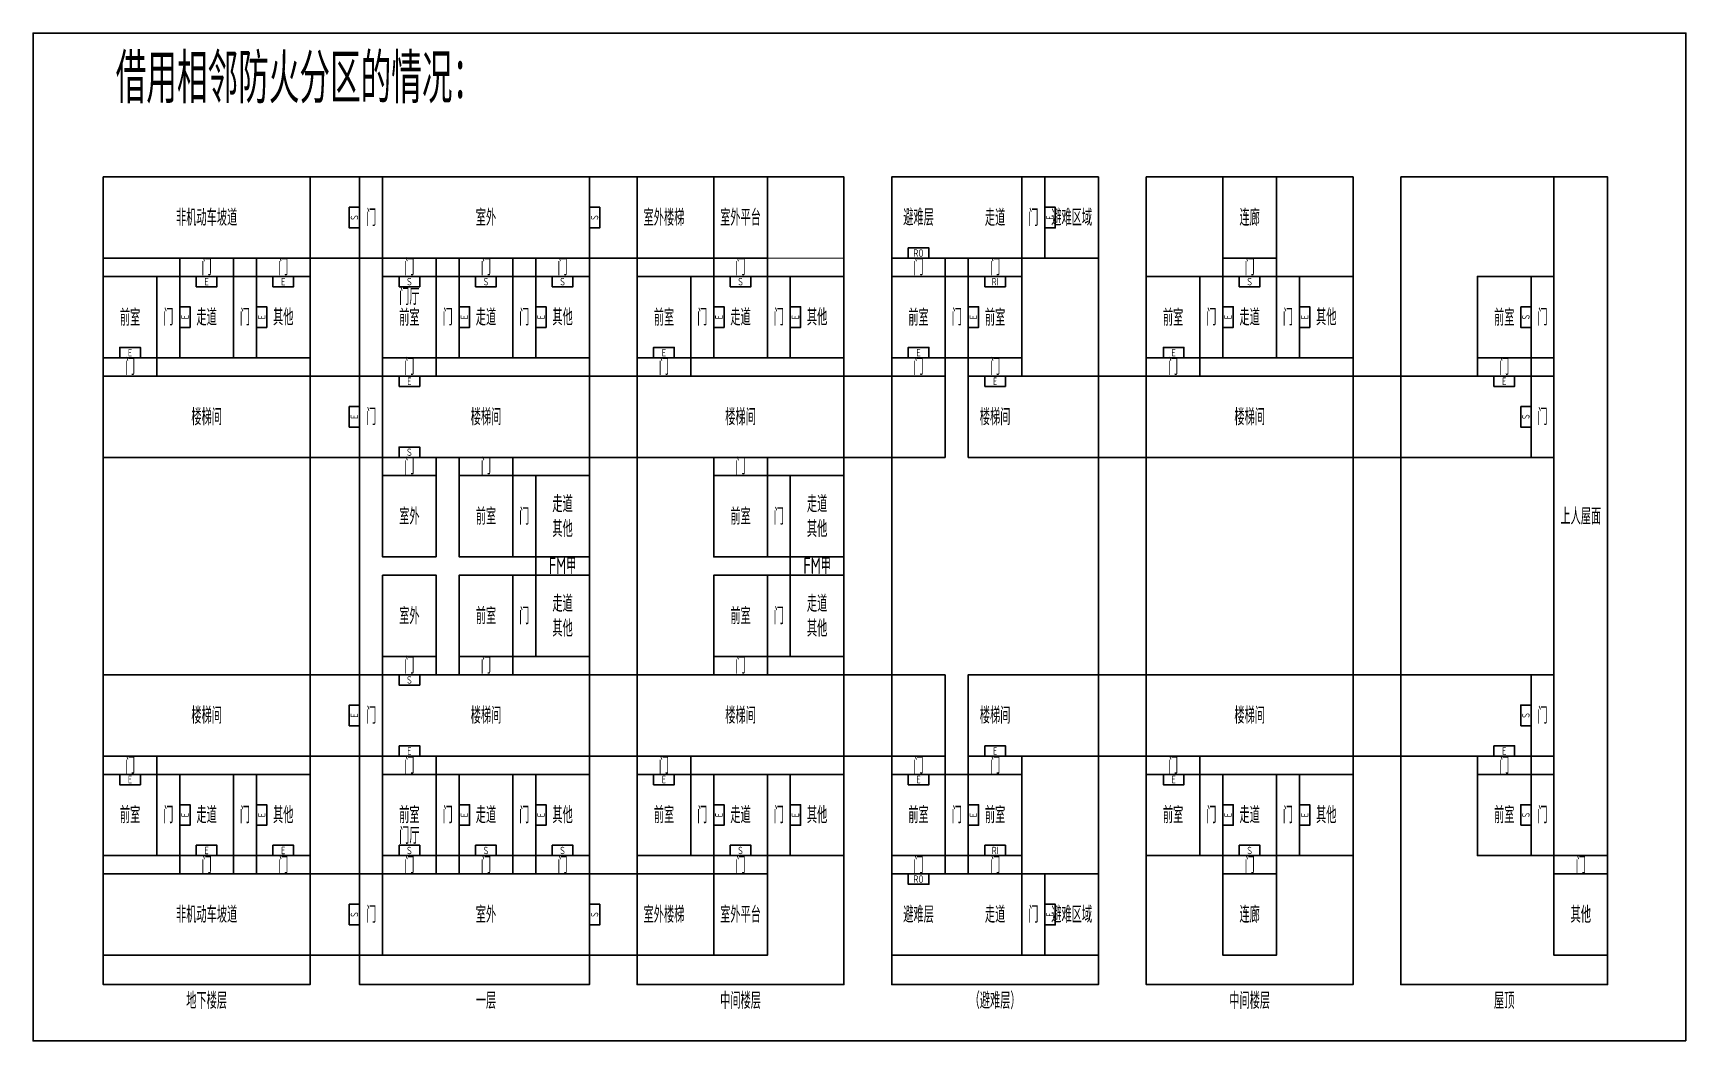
# Model space of a CAD drawing. Header units: millimetres. Extents: x -1582620 to 4754388, y -184455 to 3397362.
# Drawn here: x -1582620 to -1382620, y 501321 to 623321 of the extents above; entities that cross this region are included whole.
import ezdxf
from ezdxf.enums import TextEntityAlignment as Align

# ---------------------------------------------------------------- set-up
doc = ezdxf.new("R2010")
doc.units = ezdxf.units.MM
doc.header["$LTSCALE"] = 1000
doc.header["$MEASUREMENT"] = 0
doc.layers.add('AI-防火分区', color=1, linetype='Continuous', lineweight=20, plot=False)
for name, color, linetype in [('E-LITE-LITE', 3, 'Continuous'), ('E-UNIV-DIAG', 2, 'Continuous'), ('E-UNIV-EL', 140, 'Continuous'), ('E-UNIV-NOTE', 6, 'Continuous'), ('MJ', 211, 'Continuous'), ('房间框线', 30, 'Continuous'), ('门窗框线', 114, 'Continuous')]:
    doc.layers.add(name, color=color, linetype=linetype)
doc.styles.add('TH-STYLE3', font='tssdeng.shx', dxfattribs={"width": 0.65, "bigfont": 'tssdchn.shx'})

# ---------------------------------------------------------------- blocks, each defined once
blk = doc.blocks.new('E-BFEL102')
blk.add_lwpolyline([(-2.5, 1.25), (2.5, 1.25), (2.5, -1.25), (-2.5, -1.25)], close=True)
at = {"layer": 'E-UNIV-EL', "style": 'TH-STYLE3', "width": 0.7}
blk.add_attdef('T', text='', height=1.8, dxfattribs=at).set_placement((0, 0), align=Align.MIDDLE)
blk = doc.blocks.new('E-BFEL100')
blk.add_lwpolyline([(-2.5, 1.25), (2.5, 1.25), (2.5, -1.25), (-2.5, -1.25)], close=True)
at = {"layer": 'E-UNIV-EL', "style": 'TH-STYLE3', "width": 0.7}
blk.add_attdef('T', text='', height=1.8, dxfattribs=at).set_placement((0, 0), align=Align.MIDDLE)
blk = doc.blocks.new('E-BFEL120')
blk.add_lwpolyline([(-2.5, 1.25), (2.5, 1.25), (2.5, -1.25), (-2.5, -1.25)], close=True)
at = {"layer": 'E-UNIV-EL', "style": 'TH-STYLE3', "width": 0.7}
blk.add_attdef('T', text='', height=1.8, dxfattribs=at).set_placement((0, 0), align=Align.MIDDLE)
blk = doc.blocks.new('E-BFEL122')
blk.add_lwpolyline([(-2.5, 1.25), (2.5, 1.25), (2.5, -1.25), (-2.5, -1.25)], close=True)
at = {"layer": 'E-UNIV-EL', "style": 'TH-STYLE3', "width": 0.7}
blk.add_attdef('T', text='', height=1.8, dxfattribs=at).set_placement((0, 0), align=Align.MIDDLE)

msp = doc.modelspace()

# ---------------------------------------------------------------- linework, layer by layer
at = {"layer": 'AI-防火分区', "const_width": 100, "elevation": 0}
for points in [[(-1515305.06, 596064.38), (-1540327.46, 596064.38), (-1540327.46, 571959.83), (-1531060.2, 571959.83), (-1531060.2, 559907.56), (-1515305.06, 559907.56)], [(-1509525.68, 596064.38), (-1484503.28, 596064.38), (-1484503.28, 571959.83), (-1509525.68, 571959.83)], [(-1515305.06, 521539.8), (-1540327.46, 521539.8), (-1540327.46, 545644.34), (-1531060.2, 545644.34), (-1531060.2, 557696.62), (-1515305.06, 557696.62)]]:
    msp.add_lwpolyline(points, close=True, dxfattribs=at)
at = {"layer": 'E-UNIV-DIAG', "elevation": 0}
msp.add_lwpolyline([(-1382620.37, 501320.8), (-1582620.37, 501320.8), (-1582620.37, 623320.8), (-1382620.37, 623320.8)], close=True, dxfattribs=at)
at = {"layer": 'MJ', "elevation": 0}
for points in [[(-1574129.23, 605905.71), (-1549106.84, 605905.71), (-1549106.84, 508134.19), (-1574129.23, 508134.19)], [(-1543106.84, 605905.71), (-1515305.06, 605905.71), (-1515305.06, 508134.19), (-1543106.84, 508134.19)], [(-1509525.68, 605905.71), (-1484503.28, 605905.71), (-1484503.28, 508134.19), (-1509525.68, 508134.19)], [(-1478723.9, 605905.71), (-1453701.51, 605905.71), (-1453701.51, 508134.19), (-1478723.9, 508134.19)], [(-1447922.13, 605905.71), (-1422899.73, 605905.71), (-1422899.73, 508134.19), (-1447922.13, 508134.19)], [(-1417120.35, 605905.71), (-1392097.95, 605905.71), (-1392097.95, 508134.19), (-1417120.35, 508134.19)]]:
    msp.add_lwpolyline(points, close=True, dxfattribs=at)
at = {"layer": '房间框线', "elevation": 0}
for points in [[(-1543106.84, 596064.38), (-1574129.23, 596064.38), (-1574129.23, 605905.71), (-1543106.84, 605905.71)], [(-1515305.06, 596064.38), (-1540327.46, 596064.38), (-1540327.46, 605905.71), (-1515305.06, 605905.71)], [(-1500258.42, 596064.38), (-1515305.06, 596064.38), (-1515305.06, 605905.71), (-1500258.42, 605905.71)], [(-1493770.54, 596064.38), (-1500258.42, 596064.38), (-1500258.42, 605905.71), (-1493770.54, 605905.71)], [(-1462968.77, 596064.38), (-1478723.9, 596064.38), (-1478723.9, 605905.71), (-1462968.77, 605905.71)], [(-1453701.51, 596064.38), (-1460189.38, 596064.38), (-1460189.38, 605905.71), (-1453701.51, 605905.71)], [(-1432166.99, 596064.38), (-1438654.87, 596064.38), (-1438654.87, 605905.71), (-1432166.99, 605905.71)], [(-1392097.95, 605905.71), (-1398585.83, 605905.71), (-1398585.83, 523750.74), (-1392097.95, 523750.74)], [(-1567641.36, 584012.11), (-1574129.23, 584012.11), (-1574129.23, 593853.44), (-1567641.36, 593853.44)], [(-1558374.1, 584012.11), (-1564861.97, 584012.11), (-1564861.97, 593853.44), (-1558374.1, 593853.44)], [(-1549106.84, 584012.11), (-1555594.72, 584012.11), (-1555594.72, 593853.44), (-1549106.84, 593853.44)], [(-1533839.58, 584012.11), (-1540327.46, 584012.11), (-1540327.46, 593853.44), (-1533839.58, 593853.44)], [(-1524572.32, 584012.11), (-1531060.2, 584012.11), (-1531060.2, 593853.44), (-1524572.32, 593853.44)], [(-1515305.06, 584012.11), (-1521792.94, 584012.11), (-1521792.94, 593853.44), (-1515305.06, 593853.44)], [(-1503037.8, 584012.11), (-1509525.68, 584012.11), (-1509525.68, 593853.44), (-1503037.8, 593853.44)], [(-1493770.54, 584012.11), (-1500258.42, 584012.11), (-1500258.42, 593853.44), (-1493770.54, 593853.44)], [(-1484503.28, 584012.11), (-1490991.16, 584012.11), (-1490991.16, 593853.44), (-1484503.28, 593853.44)], [(-1472236.03, 584012.11), (-1478723.9, 584012.11), (-1478723.9, 593853.44), (-1472236.03, 593853.44)], [(-1462968.77, 584012.11), (-1469456.64, 584012.11), (-1469456.64, 593853.44), (-1462968.77, 593853.44)], [(-1441434.25, 584012.11), (-1447922.13, 584012.11), (-1447922.13, 593853.44), (-1441434.25, 593853.44)], [(-1432166.99, 584012.11), (-1438654.87, 584012.11), (-1438654.87, 593853.44), (-1432166.99, 593853.44)], [(-1422899.73, 584012.11), (-1429387.61, 584012.11), (-1429387.61, 593853.44), (-1422899.73, 593853.44)], [(-1401365.21, 584012.11), (-1407853.09, 584012.11), (-1407853.09, 593853.44), (-1401365.21, 593853.44)], [(-1543106.84, 571959.83), (-1574129.23, 571959.83), (-1574129.23, 581801.16), (-1543106.84, 581801.16)], [(-1472236.03, 571959.83), (-1540327.46, 571959.83), (-1540327.46, 581801.16), (-1472236.03, 581801.16)], [(-1401365.21, 571959.83), (-1469456.64, 571959.83), (-1469456.64, 581801.16), (-1401365.21, 581801.16)], [(-1533839.58, 559907.56), (-1540327.46, 559907.56), (-1540327.46, 569748.89), (-1533839.58, 569748.89)], [(-1524572.32, 559907.56), (-1531060.2, 559907.56), (-1531060.2, 569748.89), (-1524572.32, 569748.89)], [(-1515305.06, 559907.56), (-1521792.94, 559907.56), (-1521792.94, 569748.89), (-1515305.06, 569748.89)], [(-1493770.54, 559907.56), (-1500258.42, 559907.56), (-1500258.42, 569748.89), (-1493770.54, 569748.89)], [(-1484503.28, 559907.56), (-1490991.16, 559907.56), (-1490991.16, 569748.89), (-1484503.28, 569748.89)], [(-1533839.58, 547855.29), (-1540327.46, 547855.29), (-1540327.46, 557696.62), (-1533839.58, 557696.62)], [(-1524572.32, 547855.29), (-1531060.2, 547855.29), (-1531060.2, 557696.62), (-1524572.32, 557696.62)], [(-1515305.06, 547855.29), (-1521792.94, 547855.29), (-1521792.94, 557696.62), (-1515305.06, 557696.62)], [(-1493770.54, 547855.29), (-1500258.42, 547855.29), (-1500258.42, 557696.62), (-1493770.54, 557696.62)], [(-1484503.28, 547855.29), (-1490991.16, 547855.29), (-1490991.16, 557696.62), (-1484503.28, 557696.62)], [(-1543106.84, 545644.34), (-1574129.23, 545644.34), (-1574129.23, 535803.01), (-1543106.84, 535803.01)], [(-1472236.03, 545644.34), (-1540327.46, 545644.34), (-1540327.46, 535803.01), (-1472236.03, 535803.01)], [(-1401365.21, 545644.34), (-1469456.64, 545644.34), (-1469456.64, 535803.01), (-1401365.21, 535803.01)], [(-1567641.36, 533592.07), (-1574129.23, 533592.07), (-1574129.23, 523750.74), (-1567641.36, 523750.74)], [(-1558374.1, 533592.07), (-1564861.97, 533592.07), (-1564861.97, 523750.74), (-1558374.1, 523750.74)], [(-1549106.84, 533592.07), (-1555594.72, 533592.07), (-1555594.72, 523750.74), (-1549106.84, 523750.74)], [(-1533839.58, 533592.07), (-1540327.46, 533592.07), (-1540327.46, 523750.74), (-1533839.58, 523750.74)], [(-1524572.32, 533592.07), (-1531060.2, 533592.07), (-1531060.2, 523750.74), (-1524572.32, 523750.74)], [(-1515305.06, 533592.07), (-1521792.94, 533592.07), (-1521792.94, 523750.74), (-1515305.06, 523750.74)], [(-1503037.8, 533592.07), (-1509525.68, 533592.07), (-1509525.68, 523750.74), (-1503037.8, 523750.74)], [(-1493770.54, 533592.07), (-1500258.42, 533592.07), (-1500258.42, 523750.74), (-1493770.54, 523750.74)], [(-1484503.28, 533592.07), (-1490991.16, 533592.07), (-1490991.16, 523750.74), (-1484503.28, 523750.74)], [(-1472236.03, 533592.07), (-1478723.9, 533592.07), (-1478723.9, 523750.74), (-1472236.03, 523750.74)], [(-1462968.77, 533592.07), (-1469456.64, 533592.07), (-1469456.64, 523750.74), (-1462968.77, 523750.74)], [(-1441434.25, 533592.07), (-1447922.13, 533592.07), (-1447922.13, 523750.74), (-1441434.25, 523750.74)], [(-1432166.99, 533592.07), (-1438654.87, 533592.07), (-1438654.87, 523750.74), (-1432166.99, 523750.74)], [(-1422899.73, 533592.07), (-1429387.61, 533592.07), (-1429387.61, 523750.74), (-1422899.73, 523750.74)], [(-1401365.21, 533592.07), (-1407853.09, 533592.07), (-1407853.09, 523750.74), (-1401365.21, 523750.74)], [(-1543106.84, 521539.8), (-1574129.23, 521539.8), (-1574129.23, 511698.47), (-1543106.84, 511698.47)], [(-1515305.06, 521539.8), (-1540327.46, 521539.8), (-1540327.46, 511698.47), (-1515305.06, 511698.47)], [(-1500258.42, 521539.8), (-1515305.06, 521539.8), (-1515305.06, 511698.47), (-1500258.42, 511698.47)], [(-1493770.54, 521539.8), (-1500258.42, 521539.8), (-1500258.42, 511698.47), (-1493770.54, 511698.47)], [(-1462968.77, 521539.8), (-1478723.9, 521539.8), (-1478723.9, 511698.47), (-1462968.77, 511698.47)], [(-1453701.51, 521539.8), (-1460189.38, 521539.8), (-1460189.38, 511698.47), (-1453701.51, 511698.47)], [(-1432166.99, 521539.8), (-1438654.87, 521539.8), (-1438654.87, 511698.47), (-1432166.99, 511698.47)], [(-1392097.95, 521539.8), (-1398585.83, 521539.8), (-1398585.83, 511698.47), (-1392097.95, 511698.47)]]:
    msp.add_lwpolyline(points, close=True, dxfattribs=at)
at = {"layer": '门窗框线', "elevation": 0}
for points in [[(-1543106.84, 596064.38), (-1540327.46, 596064.38), (-1540327.46, 605905.71), (-1543106.84, 605905.71)], [(-1462968.77, 596064.38), (-1460189.38, 596064.38), (-1460189.38, 605905.71), (-1462968.77, 605905.71)], [(-1558374.1, 593853.44), (-1564861.97, 593853.44), (-1564861.97, 596064.38), (-1558374.1, 596064.38)], [(-1549106.84, 593853.44), (-1555594.72, 593853.44), (-1555594.72, 596064.38), (-1549106.84, 596064.38)], [(-1533839.58, 593853.44), (-1540327.46, 593853.44), (-1540327.46, 596064.38), (-1533839.58, 596064.38)], [(-1524572.32, 593853.44), (-1531060.2, 593853.44), (-1531060.2, 596064.38), (-1524572.32, 596064.38)], [(-1515305.06, 593853.44), (-1521792.94, 593853.44), (-1521792.94, 596064.38), (-1515305.06, 596064.38)], [(-1493770.54, 593853.44), (-1500258.42, 593853.44), (-1500258.42, 596064.38), (-1493770.54, 596064.38)], [(-1472236.03, 593853.44), (-1478723.9, 593853.44), (-1478723.9, 596064.38), (-1472236.03, 596064.38)], [(-1462968.77, 593853.44), (-1469456.64, 593853.44), (-1469456.64, 596064.38), (-1462968.77, 596064.38)], [(-1432166.99, 593853.44), (-1438654.87, 593853.44), (-1438654.87, 596064.38), (-1432166.99, 596064.38)], [(-1567641.36, 584012.11), (-1564861.97, 584012.11), (-1564861.97, 593853.44), (-1567641.36, 593853.44)], [(-1558374.1, 584012.11), (-1555594.72, 584012.11), (-1555594.72, 593853.44), (-1558374.1, 593853.44)], [(-1533839.58, 584012.11), (-1531060.2, 584012.11), (-1531060.2, 593853.44), (-1533839.58, 593853.44)], [(-1524572.32, 584012.11), (-1521792.94, 584012.11), (-1521792.94, 593853.44), (-1524572.32, 593853.44)], [(-1503037.8, 584012.11), (-1500258.42, 584012.11), (-1500258.42, 593853.44), (-1503037.8, 593853.44)], [(-1493770.54, 584012.11), (-1490991.16, 584012.11), (-1490991.16, 593853.44), (-1493770.54, 593853.44)], [(-1472236.03, 584012.11), (-1469456.64, 584012.11), (-1469456.64, 593853.44), (-1472236.03, 593853.44)], [(-1441434.25, 584012.11), (-1438654.87, 584012.11), (-1438654.87, 593853.44), (-1441434.25, 593853.44)], [(-1432166.99, 584012.11), (-1429387.61, 584012.11), (-1429387.61, 593853.44), (-1432166.99, 593853.44)], [(-1401365.21, 584012.11), (-1398585.83, 584012.11), (-1398585.83, 593853.44), (-1401365.21, 593853.44)], [(-1567641.36, 581801.16), (-1574129.23, 581801.16), (-1574129.23, 584012.11), (-1567641.36, 584012.11)], [(-1533839.58, 581801.16), (-1540327.46, 581801.16), (-1540327.46, 584012.11), (-1533839.58, 584012.11)], [(-1503037.8, 581801.16), (-1509525.68, 581801.16), (-1509525.68, 584012.11), (-1503037.8, 584012.11)], [(-1472236.03, 581801.16), (-1478723.9, 581801.16), (-1478723.9, 584012.11), (-1472236.03, 584012.11)], [(-1462968.77, 581801.16), (-1469456.64, 581801.16), (-1469456.64, 584012.11), (-1462968.77, 584012.11)], [(-1441434.25, 581801.16), (-1447922.13, 581801.16), (-1447922.13, 584012.11), (-1441434.25, 584012.11)], [(-1401365.21, 581801.16), (-1407853.09, 581801.16), (-1407853.09, 584012.11), (-1401365.21, 584012.11)], [(-1543106.84, 571959.83), (-1540327.46, 571959.83), (-1540327.46, 581801.16), (-1543106.84, 581801.16)], [(-1401365.21, 571959.83), (-1398585.83, 571959.83), (-1398585.83, 581801.16), (-1401365.21, 581801.16)], [(-1533839.58, 569748.89), (-1540327.46, 569748.89), (-1540327.46, 571959.83), (-1533839.58, 571959.83)], [(-1524572.32, 569748.89), (-1531060.2, 569748.89), (-1531060.2, 571959.83), (-1524572.32, 571959.83)], [(-1493770.54, 569748.89), (-1500258.42, 569748.89), (-1500258.42, 571959.83), (-1493770.54, 571959.83)], [(-1524572.32, 559907.56), (-1521792.94, 559907.56), (-1521792.94, 569748.89), (-1524572.32, 569748.89)], [(-1493770.54, 559907.56), (-1490991.16, 559907.56), (-1490991.16, 569748.89), (-1493770.54, 569748.89)], [(-1515305.06, 557696.62), (-1521792.94, 557696.62), (-1521792.94, 559907.56), (-1515305.06, 559907.56)], [(-1484503.28, 557696.62), (-1490991.16, 557696.62), (-1490991.16, 559907.56), (-1484503.28, 559907.56)], [(-1524572.32, 547855.29), (-1521792.94, 547855.29), (-1521792.94, 557696.62), (-1524572.32, 557696.62)], [(-1493770.54, 547855.29), (-1490991.16, 547855.29), (-1490991.16, 557696.62), (-1493770.54, 557696.62)], [(-1533839.58, 545644.34), (-1540327.46, 545644.34), (-1540327.46, 547855.29), (-1533839.58, 547855.29)], [(-1524572.32, 545644.34), (-1531060.2, 545644.34), (-1531060.2, 547855.29), (-1524572.32, 547855.29)], [(-1493770.54, 545644.34), (-1500258.42, 545644.34), (-1500258.42, 547855.29), (-1493770.54, 547855.29)], [(-1543106.84, 545644.34), (-1540327.46, 545644.34), (-1540327.46, 535803.01), (-1543106.84, 535803.01)], [(-1401365.21, 545644.34), (-1398585.83, 545644.34), (-1398585.83, 535803.01), (-1401365.21, 535803.01)], [(-1567641.36, 535803.01), (-1574129.23, 535803.01), (-1574129.23, 533592.07), (-1567641.36, 533592.07)], [(-1533839.58, 535803.01), (-1540327.46, 535803.01), (-1540327.46, 533592.07), (-1533839.58, 533592.07)], [(-1503037.8, 535803.01), (-1509525.68, 535803.01), (-1509525.68, 533592.07), (-1503037.8, 533592.07)], [(-1472236.03, 535803.01), (-1478723.9, 535803.01), (-1478723.9, 533592.07), (-1472236.03, 533592.07)], [(-1462968.77, 535803.01), (-1469456.64, 535803.01), (-1469456.64, 533592.07), (-1462968.77, 533592.07)], [(-1441434.25, 535803.01), (-1447922.13, 535803.01), (-1447922.13, 533592.07), (-1441434.25, 533592.07)], [(-1401365.21, 535803.01), (-1407853.09, 535803.01), (-1407853.09, 533592.07), (-1401365.21, 533592.07)], [(-1567641.36, 533592.07), (-1564861.97, 533592.07), (-1564861.97, 523750.74), (-1567641.36, 523750.74)], [(-1558374.1, 533592.07), (-1555594.72, 533592.07), (-1555594.72, 523750.74), (-1558374.1, 523750.74)], [(-1533839.58, 533592.07), (-1531060.2, 533592.07), (-1531060.2, 523750.74), (-1533839.58, 523750.74)], [(-1524572.32, 533592.07), (-1521792.94, 533592.07), (-1521792.94, 523750.74), (-1524572.32, 523750.74)], [(-1503037.8, 533592.07), (-1500258.42, 533592.07), (-1500258.42, 523750.74), (-1503037.8, 523750.74)], [(-1493770.54, 533592.07), (-1490991.16, 533592.07), (-1490991.16, 523750.74), (-1493770.54, 523750.74)], [(-1472236.03, 533592.07), (-1469456.64, 533592.07), (-1469456.64, 523750.74), (-1472236.03, 523750.74)], [(-1441434.25, 533592.07), (-1438654.87, 533592.07), (-1438654.87, 523750.74), (-1441434.25, 523750.74)], [(-1432166.99, 533592.07), (-1429387.61, 533592.07), (-1429387.61, 523750.74), (-1432166.99, 523750.74)], [(-1401365.21, 533592.07), (-1398585.83, 533592.07), (-1398585.83, 523750.74), (-1401365.21, 523750.74)], [(-1558374.1, 523750.74), (-1564861.97, 523750.74), (-1564861.97, 521539.8), (-1558374.1, 521539.8)], [(-1549106.84, 523750.74), (-1555594.72, 523750.74), (-1555594.72, 521539.8), (-1549106.84, 521539.8)], [(-1533839.58, 523750.74), (-1540327.46, 523750.74), (-1540327.46, 521539.8), (-1533839.58, 521539.8)], [(-1524572.32, 523750.74), (-1531060.2, 523750.74), (-1531060.2, 521539.8), (-1524572.32, 521539.8)], [(-1515305.06, 523750.74), (-1521792.94, 523750.74), (-1521792.94, 521539.8), (-1515305.06, 521539.8)], [(-1493770.54, 523750.74), (-1500258.42, 523750.74), (-1500258.42, 521539.8), (-1493770.54, 521539.8)], [(-1472236.03, 523750.74), (-1478723.9, 523750.74), (-1478723.9, 521539.8), (-1472236.03, 521539.8)], [(-1462968.77, 523750.74), (-1469456.64, 523750.74), (-1469456.64, 521539.8), (-1462968.77, 521539.8)], [(-1432166.99, 523750.74), (-1438654.87, 523750.74), (-1438654.87, 521539.8), (-1432166.99, 521539.8)], [(-1392097.95, 523750.74), (-1398585.83, 523750.74), (-1398585.83, 521539.8), (-1392097.95, 521539.8)], [(-1543106.84, 521539.8), (-1540327.46, 521539.8), (-1540327.46, 511698.47), (-1543106.84, 511698.47)], [(-1462968.77, 521539.8), (-1460189.38, 521539.8), (-1460189.38, 511698.47), (-1462968.77, 511698.47)]]:
    msp.add_lwpolyline(points, close=True, dxfattribs=at)

# ---------------------------------------------------------------- block references
at = {"layer": 'E-LITE-LITE'}
ref = msp.add_blockref('E-BFEL102', (-1543731.84, 600985.04, 0), dxfattribs=dict(at, xscale=-500, yscale=500, zscale=500, rotation=90))
ref.add_attrib('T', 'S', dxfattribs={"layer": 'E-UNIV-EL', "height": 900, "rotation": 90, "style": 'TH-STYLE3', "width": 0.7}).set_placement((-1543731.84, 600985.04, 0), align=Align.MIDDLE)
ref = msp.add_blockref('E-BFEL102', (-1514680.06, 600985.04, 0), dxfattribs=dict(at, xscale=-500, yscale=500, zscale=500, rotation=90))
ref.add_attrib('T', 'S', dxfattribs={"layer": 'E-UNIV-EL', "height": 900, "rotation": 90, "style": 'TH-STYLE3', "width": 0.7}).set_placement((-1514680.06, 600985.04, 0), align=Align.MIDDLE)
ref = msp.add_blockref('E-BFEL100', (-1459564.38, 600985.04, 0), dxfattribs=dict(at, xscale=-500, yscale=500, zscale=500, rotation=90))
ref.add_attrib('T', 'E', dxfattribs={"layer": 'E-UNIV-EL', "height": 900, "rotation": 90, "style": 'TH-STYLE3', "width": 0.7}).set_placement((-1459564.38, 600985.04, 0), align=Align.MIDDLE)
ref = msp.add_blockref('E-BFEL122', (-1475479.96, 596689.38, 0), dxfattribs=dict(at, xscale=-500, yscale=500, zscale=500, rotation=180))
ref.add_attrib('T', 'RO', dxfattribs={"layer": 'E-UNIV-EL', "height": 900, "style": 'TH-STYLE3', "width": 0.7}).set_placement((-1475479.96, 596689.38, 0), align=Align.MIDDLE)
ref = msp.add_blockref('E-BFEL100', (-1561618.04, 593228.44, 0), dxfattribs=dict(at, xscale=-500, yscale=500, zscale=500, rotation=180))
ref.add_attrib('T', 'E', dxfattribs={"layer": 'E-UNIV-EL', "height": 900, "style": 'TH-STYLE3', "width": 0.7}).set_placement((-1561618.04, 593228.44, 0), align=Align.MIDDLE)
ref = msp.add_blockref('E-BFEL100', (-1552350.78, 593228.44, 0), dxfattribs=dict(at, xscale=-500, yscale=500, zscale=500, rotation=180))
ref.add_attrib('T', 'E', dxfattribs={"layer": 'E-UNIV-EL', "height": 900, "style": 'TH-STYLE3', "width": 0.7}).set_placement((-1552350.78, 593228.44, 0), align=Align.MIDDLE)
ref = msp.add_blockref('E-BFEL102', (-1537083.52, 593228.44, 0), dxfattribs=dict(at, xscale=-500, yscale=500, zscale=500, rotation=180))
ref.add_attrib('T', 'S', dxfattribs={"layer": 'E-UNIV-EL', "height": 900, "style": 'TH-STYLE3', "width": 0.7}).set_placement((-1537083.52, 593228.44, 0), align=Align.MIDDLE)
ref = msp.add_blockref('E-BFEL102', (-1527816.26, 593228.44, 0), dxfattribs=dict(at, xscale=-500, yscale=500, zscale=500, rotation=180))
ref.add_attrib('T', 'S', dxfattribs={"layer": 'E-UNIV-EL', "height": 900, "style": 'TH-STYLE3', "width": 0.7}).set_placement((-1527816.26, 593228.44, 0), align=Align.MIDDLE)
ref = msp.add_blockref('E-BFEL102', (-1518549, 593228.44, 0), dxfattribs=dict(at, xscale=-500, yscale=500, zscale=500, rotation=180))
ref.add_attrib('T', 'S', dxfattribs={"layer": 'E-UNIV-EL', "height": 900, "style": 'TH-STYLE3', "width": 0.7}).set_placement((-1518549, 593228.44, 0), align=Align.MIDDLE)
ref = msp.add_blockref('E-BFEL102', (-1497014.48, 593228.44, 0), dxfattribs=dict(at, xscale=-500, yscale=500, zscale=500, rotation=180))
ref.add_attrib('T', 'S', dxfattribs={"layer": 'E-UNIV-EL', "height": 900, "style": 'TH-STYLE3', "width": 0.7}).set_placement((-1497014.48, 593228.44, 0), align=Align.MIDDLE)
ref = msp.add_blockref('E-BFEL120', (-1466212.71, 593228.44, 0), dxfattribs=dict(at, xscale=-500, yscale=500, zscale=500, rotation=180))
ref.add_attrib('T', 'RI', dxfattribs={"layer": 'E-UNIV-EL', "height": 900, "style": 'TH-STYLE3', "width": 0.7}).set_placement((-1466212.71, 593228.44, 0), align=Align.MIDDLE)
ref = msp.add_blockref('E-BFEL102', (-1435410.93, 593228.44, 0), dxfattribs=dict(at, xscale=-500, yscale=500, zscale=500, rotation=180))
ref.add_attrib('T', 'S', dxfattribs={"layer": 'E-UNIV-EL', "height": 900, "style": 'TH-STYLE3', "width": 0.7}).set_placement((-1435410.93, 593228.44, 0), align=Align.MIDDLE)
ref = msp.add_blockref('E-BFEL100', (-1564236.97, 588932.77, 0), dxfattribs=dict(at, xscale=-500, yscale=500, zscale=500, rotation=90))
ref.add_attrib('T', 'E', dxfattribs={"layer": 'E-UNIV-EL', "height": 900, "rotation": 90, "style": 'TH-STYLE3', "width": 0.7}).set_placement((-1564236.97, 588932.77, 0), align=Align.MIDDLE)
ref = msp.add_blockref('E-BFEL100', (-1554969.72, 588932.77, 0), dxfattribs=dict(at, xscale=-500, yscale=500, zscale=500, rotation=90))
ref.add_attrib('T', 'E', dxfattribs={"layer": 'E-UNIV-EL', "height": 900, "rotation": 90, "style": 'TH-STYLE3', "width": 0.7}).set_placement((-1554969.72, 588932.77, 0), align=Align.MIDDLE)
ref = msp.add_blockref('E-BFEL100', (-1530435.2, 588932.77, 0), dxfattribs=dict(at, xscale=-500, yscale=500, zscale=500, rotation=90))
ref.add_attrib('T', 'E', dxfattribs={"layer": 'E-UNIV-EL', "height": 900, "rotation": 90, "style": 'TH-STYLE3', "width": 0.7}).set_placement((-1530435.2, 588932.77, 0), align=Align.MIDDLE)
ref = msp.add_blockref('E-BFEL100', (-1521167.94, 588932.77, 0), dxfattribs=dict(at, xscale=-500, yscale=500, zscale=500, rotation=90))
ref.add_attrib('T', 'E', dxfattribs={"layer": 'E-UNIV-EL', "height": 900, "rotation": 90, "style": 'TH-STYLE3', "width": 0.7}).set_placement((-1521167.94, 588932.77, 0), align=Align.MIDDLE)
ref = msp.add_blockref('E-BFEL100', (-1499633.42, 588932.77, 0), dxfattribs=dict(at, xscale=-500, yscale=500, zscale=500, rotation=90))
ref.add_attrib('T', 'E', dxfattribs={"layer": 'E-UNIV-EL', "height": 900, "rotation": 90, "style": 'TH-STYLE3', "width": 0.7}).set_placement((-1499633.42, 588932.77, 0), align=Align.MIDDLE)
ref = msp.add_blockref('E-BFEL100', (-1490366.16, 588932.77, 0), dxfattribs=dict(at, xscale=-500, yscale=500, zscale=500, rotation=90))
ref.add_attrib('T', 'E', dxfattribs={"layer": 'E-UNIV-EL', "height": 900, "rotation": 90, "style": 'TH-STYLE3', "width": 0.7}).set_placement((-1490366.16, 588932.77, 0), align=Align.MIDDLE)
ref = msp.add_blockref('E-BFEL100', (-1468831.64, 588932.77, 0), dxfattribs=dict(at, xscale=-500, yscale=500, zscale=500, rotation=90))
ref.add_attrib('T', 'E', dxfattribs={"layer": 'E-UNIV-EL', "height": 900, "rotation": 90, "style": 'TH-STYLE3', "width": 0.7}).set_placement((-1468831.64, 588932.77, 0), align=Align.MIDDLE)
ref = msp.add_blockref('E-BFEL100', (-1438029.87, 588932.77, 0), dxfattribs=dict(at, xscale=-500, yscale=500, zscale=500, rotation=90))
ref.add_attrib('T', 'E', dxfattribs={"layer": 'E-UNIV-EL', "height": 900, "rotation": 90, "style": 'TH-STYLE3', "width": 0.7}).set_placement((-1438029.87, 588932.77, 0), align=Align.MIDDLE)
ref = msp.add_blockref('E-BFEL100', (-1428762.61, 588932.77, 0), dxfattribs=dict(at, xscale=-500, yscale=500, zscale=500, rotation=90))
ref.add_attrib('T', 'E', dxfattribs={"layer": 'E-UNIV-EL', "height": 900, "rotation": 90, "style": 'TH-STYLE3', "width": 0.7}).set_placement((-1428762.61, 588932.77, 0), align=Align.MIDDLE)
ref = msp.add_blockref('E-BFEL102', (-1401990.21, 588932.77, 0), dxfattribs=dict(at, xscale=-500, yscale=500, zscale=500, rotation=90))
ref.add_attrib('T', 'S', dxfattribs={"layer": 'E-UNIV-EL', "height": 900, "rotation": 90, "style": 'TH-STYLE3', "width": 0.7}).set_placement((-1401990.21, 588932.77, 0), align=Align.MIDDLE)
ref = msp.add_blockref('E-BFEL100', (-1570885.29, 584637.11, 0), dxfattribs=dict(at, xscale=-500, yscale=500, zscale=500, rotation=180))
ref.add_attrib('T', 'E', dxfattribs={"layer": 'E-UNIV-EL', "height": 900, "style": 'TH-STYLE3', "width": 0.7}).set_placement((-1570885.29, 584637.11, 0), align=Align.MIDDLE)
ref = msp.add_blockref('E-BFEL100', (-1506281.74, 584637.11, 0), dxfattribs=dict(at, xscale=-500, yscale=500, zscale=500, rotation=180))
ref.add_attrib('T', 'E', dxfattribs={"layer": 'E-UNIV-EL', "height": 900, "style": 'TH-STYLE3', "width": 0.7}).set_placement((-1506281.74, 584637.11, 0), align=Align.MIDDLE)
ref = msp.add_blockref('E-BFEL100', (-1475479.96, 584637.11, 0), dxfattribs=dict(at, xscale=-500, yscale=500, zscale=500, rotation=180))
ref.add_attrib('T', 'E', dxfattribs={"layer": 'E-UNIV-EL', "height": 900, "style": 'TH-STYLE3', "width": 0.7}).set_placement((-1475479.96, 584637.11, 0), align=Align.MIDDLE)
ref = msp.add_blockref('E-BFEL100', (-1444606.2, 584637.11, 0), dxfattribs=dict(at, xscale=-500, yscale=500, zscale=500, rotation=180))
ref.add_attrib('T', 'E', dxfattribs={"layer": 'E-UNIV-EL', "height": 900, "style": 'TH-STYLE3', "width": 0.7}).set_placement((-1444606.2, 584637.11, 0), align=Align.MIDDLE)
ref = msp.add_blockref('E-BFEL100', (-1537083.52, 581176.16, 0), dxfattribs=dict(at, xscale=-500, yscale=500, zscale=500, rotation=180))
ref.add_attrib('T', 'E', dxfattribs={"layer": 'E-UNIV-EL', "height": 900, "style": 'TH-STYLE3', "width": 0.7}).set_placement((-1537083.52, 581176.16, 0), align=Align.MIDDLE)
ref = msp.add_blockref('E-BFEL100', (-1466212.71, 581176.16, 0), dxfattribs=dict(at, xscale=-500, yscale=500, zscale=500, rotation=180))
ref.add_attrib('T', 'E', dxfattribs={"layer": 'E-UNIV-EL', "height": 900, "style": 'TH-STYLE3', "width": 0.7}).set_placement((-1466212.71, 581176.16, 0), align=Align.MIDDLE)
ref = msp.add_blockref('E-BFEL100', (-1404609.15, 581176.16, 0), dxfattribs=dict(at, xscale=-500, yscale=500, zscale=500, rotation=180))
ref.add_attrib('T', 'E', dxfattribs={"layer": 'E-UNIV-EL', "height": 900, "style": 'TH-STYLE3', "width": 0.7}).set_placement((-1404609.15, 581176.16, 0), align=Align.MIDDLE)
ref = msp.add_blockref('E-BFEL100', (-1543731.84, 576880.5, 0), dxfattribs=dict(at, xscale=-500, yscale=500, zscale=500, rotation=90))
ref.add_attrib('T', 'E', dxfattribs={"layer": 'E-UNIV-EL', "height": 900, "rotation": 90, "style": 'TH-STYLE3', "width": 0.7}).set_placement((-1543731.84, 576880.5, 0), align=Align.MIDDLE)
ref = msp.add_blockref('E-BFEL102', (-1401990.21, 576880.5, 0), dxfattribs=dict(at, xscale=-500, yscale=500, zscale=500, rotation=90))
ref.add_attrib('T', 'S', dxfattribs={"layer": 'E-UNIV-EL', "height": 900, "rotation": 90, "style": 'TH-STYLE3', "width": 0.7}).set_placement((-1401990.21, 576880.5, 0), align=Align.MIDDLE)
ref = msp.add_blockref('E-BFEL102', (-1537083.52, 572584.83, 0), dxfattribs=dict(at, xscale=-500, yscale=500, zscale=500, rotation=180))
ref.add_attrib('T', 'S', dxfattribs={"layer": 'E-UNIV-EL', "height": 900, "style": 'TH-STYLE3', "width": 0.7}).set_placement((-1537083.52, 572584.83, 0), align=Align.MIDDLE)
at = {"layer": 'E-LITE-LITE', "xscale": 500, "yscale": 500, "zscale": 500}
for name, p, values in [('E-BFEL102', (-1537083.52, 545019.34, 0), {'T': 'S'}), ('E-BFEL100', (-1537083.52, 536428.01, 0), {'T': 'E'}), ('E-BFEL100', (-1466212.71, 536428.01, 0), {'T': 'E'}), ('E-BFEL100', (-1404609.15, 536428.01, 0), {'T': 'E'}), ('E-BFEL100', (-1570885.29, 532967.07, 0), {'T': 'E'}), ('E-BFEL100', (-1506281.74, 532967.07, 0), {'T': 'E'}), ('E-BFEL100', (-1475479.96, 532967.07, 0), {'T': 'E'}), ('E-BFEL100', (-1444606.2, 532967.07, 0), {'T': 'E'}), ('E-BFEL100', (-1561618.04, 524375.74, 0), {'T': 'E'}), ('E-BFEL100', (-1552350.78, 524375.74, 0), {'T': 'E'}), ('E-BFEL102', (-1537083.52, 524375.74, 0), {'T': 'S'}), ('E-BFEL102', (-1527816.26, 524375.74, 0), {'T': 'S'}), ('E-BFEL102', (-1518549, 524375.74, 0), {'T': 'S'}), ('E-BFEL102', (-1497014.48, 524375.74, 0), {'T': 'S'}), ('E-BFEL120', (-1466212.71, 524375.74, 0), {'T': 'RI'}), ('E-BFEL102', (-1435410.93, 524375.74, 0), {'T': 'S'}), ('E-BFEL122', (-1475479.96, 520914.8, 0), {'T': 'RO'})]:
    msp.add_blockref(name, p, dxfattribs=at).add_auto_attribs(values)
at = {"layer": 'E-LITE-LITE', "xscale": 500, "yscale": 500, "zscale": 500, "rotation": 90}
for name, p, values in [('E-BFEL100', (-1543731.84, 540723.68, 0), {'T': 'E'}), ('E-BFEL102', (-1401990.21, 540723.68, 0), {'T': 'S'}), ('E-BFEL100', (-1564236.97, 528671.4, 0), {'T': 'E'}), ('E-BFEL100', (-1554969.72, 528671.4, 0), {'T': 'E'}), ('E-BFEL100', (-1530435.2, 528671.4, 0), {'T': 'E'}), ('E-BFEL100', (-1521167.94, 528671.4, 0), {'T': 'E'}), ('E-BFEL100', (-1499633.42, 528671.4, 0), {'T': 'E'}), ('E-BFEL100', (-1490366.16, 528671.4, 0), {'T': 'E'}), ('E-BFEL100', (-1468831.64, 528671.4, 0), {'T': 'E'}), ('E-BFEL100', (-1438029.87, 528671.4, 0), {'T': 'E'}), ('E-BFEL100', (-1428762.61, 528671.4, 0), {'T': 'E'}), ('E-BFEL102', (-1401990.21, 528671.4, 0), {'T': 'S'}), ('E-BFEL102', (-1543731.84, 516619.13, 0), {'T': 'S'}), ('E-BFEL102', (-1514680.06, 516619.13, 0), {'T': 'S'}), ('E-BFEL100', (-1459564.38, 516619.13, 0), {'T': 'E'})]:
    msp.add_blockref(name, p, dxfattribs=at).add_auto_attribs(values)

# ---------------------------------------------------------------- texts
at = {"layer": 'E-UNIV-NOTE', "style": 'TH-STYLE3', "width": 0.65}
msp.add_text('借用相邻防火分区的情况：', height=6000, dxfattribs=at).set_placement((-1572620.37, 617820.8, 0), align=Align.MIDDLE_LEFT)
for s, p in [('非机动车坡道', (-1561618.04, 600985.04, 0)), ('门', (-1541717.15, 600969.3, 0)), ('室外', (-1527816.26, 600985.04, 0)), ('室外楼梯', (-1506281.74, 600985.04, 0)), ('室外平台', (-1497014.48, 600985.04, 0)), ('避难层', (-1475479.96, 601000.79, 0)), ('走道', (-1466212.71, 600969.3, 0)), ('门', (-1461579.08, 600969.3, 0)), ('避难区域', (-1456945.45, 600985.04, 0)), ('连廊', (-1435410.93, 600985.04, 0)), ('门', (-1561618.04, 594987.08, 0)), ('门', (-1552350.78, 594987.08, 0)), ('门', (-1537083.52, 594987.08, 0)), ('门', (-1527816.26, 594987.08, 0)), ('门', (-1518549, 594987.08, 0)), ('门', (-1497014.48, 594987.08, 0)), ('门', (-1475479.96, 594987.08, 0)), ('门', (-1466212.71, 594987.08, 0)), ('门', (-1435410.93, 594987.08, 0)), ('门厅', (-1537083.52, 591401.27, 0)), ('前室', (-1570885.29, 588885.53, 0)), ('门', (-1566251.67, 588917.02, 0)), ('走道', (-1561618.04, 588917.02, 0)), ('门', (-1556984.41, 588917.02, 0)), ('其他', (-1552350.78, 588932.77, 0)), ('前室', (-1537083.52, 588885.53, 0)), ('门', (-1532449.89, 588917.02, 0)), ('走道', (-1527816.26, 588917.02, 0)), ('门', (-1523182.63, 588917.02, 0)), ('其他', (-1518549, 588932.77, 0)), ('前室', (-1506281.74, 588885.53, 0)), ('门', (-1501648.11, 588917.02, 0)), ('走道', (-1497014.48, 588917.02, 0)), ('门', (-1492380.85, 588917.02, 0)), ('其他', (-1487747.22, 588932.77, 0)), ('前室', (-1475479.96, 588885.53, 0)), ('门', (-1470846.33, 588917.02, 0)), ('前室', (-1466212.71, 588885.53, 0)), ('前室', (-1444678.19, 588885.53, 0)), ('门', (-1440044.56, 588917.02, 0)), ('走道', (-1435410.93, 588917.02, 0)), ('门', (-1430777.3, 588917.02, 0)), ('其他', (-1426143.67, 588932.77, 0)), ('前室', (-1404609.15, 588885.53, 0)), ('门', (-1399975.52, 588917.02, 0)), ('门', (-1570885.29, 582934.81, 0)), ('门', (-1537083.52, 582934.81, 0)), ('门', (-1506281.74, 582934.81, 0)), ('门', (-1475479.96, 582934.81, 0)), ('门', (-1466212.71, 582934.81, 0)), ('门', (-1444678.19, 582934.81, 0)), ('门', (-1404609.15, 582934.81, 0)), ('楼梯间', (-1561618.04, 576849, 0)), ('门', (-1541717.15, 576864.75, 0)), ('楼梯间', (-1527816.26, 576849, 0)), ('楼梯间', (-1497014.48, 576849, 0)), ('楼梯间', (-1466212.71, 576849, 0)), ('楼梯间', (-1435410.93, 576849, 0)), ('门', (-1399975.52, 576864.75, 0)), ('门', (-1537083.52, 570882.54, 0)), ('门', (-1527816.26, 570882.54, 0)), ('门', (-1497014.48, 570882.54, 0)), ('室外', (-1537083.52, 564812.48, 0)), ('前室', (-1527816.26, 564812.48, 0)), ('门', (-1523182.63, 564812.48, 0)), ('走道', (-1518549, 566312.48, 0)), ('前室', (-1497014.48, 564812.48, 0)), ('门', (-1492380.85, 564812.48, 0)), ('走道', (-1487747.22, 566312.48, 0)), ('上人屋面', (-1395341.89, 564828.22, 0)), ('其他', (-1518549, 563312.48, 0)), ('其他', (-1487747.22, 563312.48, 0)), ('FM甲', (-1518549, 558830.26, 0)), ('FM甲', (-1487747.22, 558830.26, 0)), ('走道', (-1518549, 554260.2, 0)), ('走道', (-1487747.22, 554260.2, 0)), ('室外', (-1537083.52, 552760.2, 0)), ('前室', (-1527816.26, 552760.2, 0)), ('门', (-1523182.63, 552760.2, 0)), ('其他', (-1518549, 551260.2, 0)), ('前室', (-1497014.48, 552760.2, 0)), ('门', (-1492380.85, 552760.2, 0)), ('其他', (-1487747.22, 551260.2, 0)), ('门', (-1537083.52, 546777.99, 0)), ('门', (-1527816.26, 546777.99, 0)), ('门', (-1497014.48, 546777.99, 0)), ('楼梯间', (-1561618.04, 540723.68, 0)), ('门', (-1541717.15, 540723.68, 0)), ('楼梯间', (-1527816.26, 540723.68, 0)), ('楼梯间', (-1497014.48, 540723.68, 0)), ('楼梯间', (-1466212.71, 540723.68, 0)), ('楼梯间', (-1435410.93, 540723.68, 0)), ('门', (-1399975.52, 540723.68, 0)), ('门', (-1570885.29, 534653.62, 0)), ('门', (-1537083.52, 534653.62, 0)), ('门', (-1506281.74, 534653.62, 0)), ('门', (-1475479.96, 534653.62, 0)), ('门', (-1466212.71, 534653.62, 0)), ('门', (-1444678.19, 534653.62, 0)), ('门', (-1404609.15, 534653.62, 0)), ('前室', (-1570885.29, 528671.4, 0)), ('门', (-1566251.67, 528671.4, 0)), ('走道', (-1561618.04, 528671.4, 0)), ('门', (-1556984.41, 528671.4, 0)), ('其他', (-1552350.78, 528671.4, 0)), ('前室', (-1537083.52, 528671.4, 0)), ('门', (-1532449.89, 528671.4, 0)), ('走道', (-1527816.26, 528671.4, 0)), ('门', (-1523182.63, 528671.4, 0)), ('其他', (-1518549, 528671.4, 0)), ('前室', (-1506281.74, 528671.4, 0)), ('门', (-1501648.11, 528671.4, 0)), ('走道', (-1497014.48, 528671.4, 0)), ('门', (-1492380.85, 528671.4, 0)), ('其他', (-1487747.22, 528671.4, 0)), ('前室', (-1475479.96, 528671.4, 0)), ('门', (-1470846.33, 528671.4, 0)), ('前室', (-1466212.71, 528671.4, 0)), ('前室', (-1444678.19, 528671.4, 0)), ('门', (-1440044.56, 528671.4, 0)), ('走道', (-1435410.93, 528671.4, 0)), ('门', (-1430777.3, 528671.4, 0)), ('其他', (-1426143.67, 528671.4, 0)), ('前室', (-1404609.15, 528671.4, 0)), ('门', (-1399975.52, 528671.4, 0)), ('门厅', (-1537083.52, 526171.4, 0)), ('门', (-1561618.04, 522601.34, 0)), ('门', (-1552350.78, 522601.34, 0)), ('门', (-1537083.52, 522601.34, 0)), ('门', (-1527816.26, 522601.34, 0)), ('门', (-1518549, 522601.34, 0)), ('门', (-1497014.48, 522601.34, 0)), ('门', (-1475479.96, 522601.34, 0)), ('门', (-1466212.71, 522601.34, 0)), ('门', (-1435410.93, 522601.34, 0)), ('门', (-1395341.89, 522601.34, 0)), ('非机动车坡道', (-1561618.04, 516619.13, 0)), ('门', (-1541717.15, 516619.13, 0)), ('室外', (-1527816.26, 516619.13, 0)), ('室外楼梯', (-1506281.74, 516619.13, 0)), ('室外平台', (-1497014.48, 516619.13, 0)), ('避难层', (-1475479.96, 516619.13, 0)), ('走道', (-1466212.71, 516619.13, 0)), ('门', (-1461579.08, 516619.13, 0)), ('避难区域', (-1456945.45, 516619.13, 0)), ('连廊', (-1435410.93, 516619.13, 0)), ('其他', (-1395341.89, 516619.13, 0)), ('地下楼层', (-1561618.04, 506203.39, 0)), ('一层', (-1527816.26, 506203.39, 0)), ('中间楼层', (-1497014.48, 506203.39, 0)), ('（避难层）', (-1466212.71, 506203.39, 0)), ('中间楼层', (-1435410.93, 506203.39, 0)), ('屋顶', (-1404609.15, 506203.39, 0))]:
    msp.add_text(s, height=2000, dxfattribs=at).set_placement(p, align=Align.MIDDLE_CENTER)

doc.saveas('drawing.dxf')
